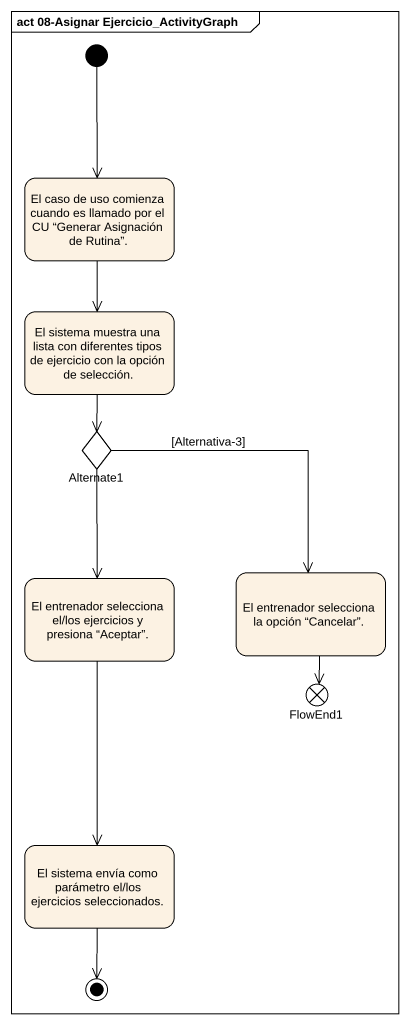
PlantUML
@startuml
mainframe act 08-Asignar Ejercicio_ActivityGraph
hide empty description
state "El caso de uso comienza cuando es llamado por el CU “Generar Asignación de Rutina”." as El_caso_de_uso_comienza
state "El sistema muestra una lista con diferentes tipos de ejercicio con la opción de selección." as El_sistema_muestra_una
state Alternate1 <<choice>>
state "El entrenador selecciona el/los ejercicios y presiona “Aceptar”." as El_entrenador_selecciona_el
state "El entrenador selecciona la opción “Cancelar”." as El_entrenador_selecciona_la
state FlowEnd1 <<end>>
state "El sistema envía como parámetro el/los ejercicios seleccionados." as El_sistema_envía_como
[*] --> El_caso_de_uso_comienza
El_caso_de_uso_comienza --> El_sistema_muestra_una
El_sistema_muestra_una --> Alternate1
Alternate1 --> El_entrenador_selecciona_el
Alternate1 --> El_entrenador_selecciona_la : [Alternativa-3]
El_entrenador_selecciona_el --> El_sistema_envía_como
El_entrenador_selecciona_la --> FlowEnd1
El_sistema_envía_como --> [*]
@enduml
